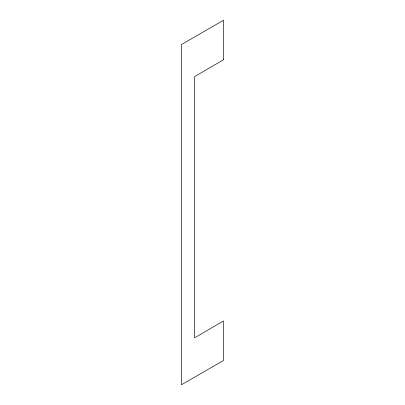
<?xml version="1.0" encoding="UTF-8"?>
<svg xmlns="http://www.w3.org/2000/svg" width="405" height="405" viewBox="0 0 405 405"><rect width="100%" height="100%" fill="white"/><g stroke="black" fill="none" stroke-linecap="round" stroke-linejoin="round"><path stroke-width="0.61" d="M223.545 59.737L194.613 76.611L194.613 337.836L223.545 320.962L223.545 360.45L181.455 384.75L181.455 44.55L223.545 20.25L223.545 59.737"/></g></svg>
